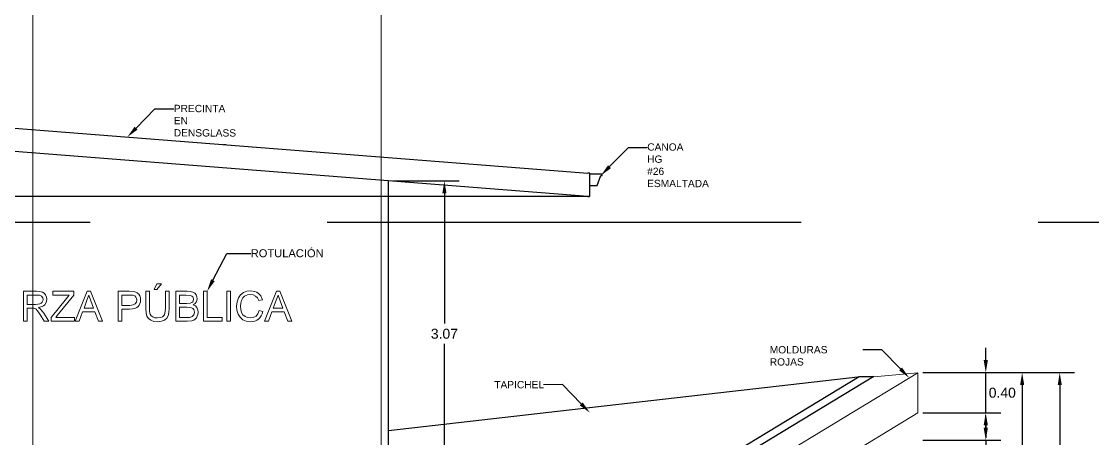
# Model space of a CAD drawing. Header units: inches. Extents: x -6 to 158, y 10 to 161.
# Drawn here: x 70.24 to 81, y 17.61 to 21.8 of the extents above; entities that cross this region are included whole.
import ezdxf
from ezdxf import colors
from ezdxf.entities.mleader import LeaderData, LeaderLine
from ezdxf.math import Vec2, Vec3

# ---------------------------------------------------------------- set-up
doc = ezdxf.new("R2010")
doc.units = ezdxf.units.IN
doc.header["$MEASUREMENT"] = 0
doc.linetypes.add('DASHED2', pattern=[9.525, 6.35, -3.175])
doc.linetypes.add('Grid Line', pattern=[22.225, 12.7, -3.175, 3.175, -3.175])
for name, color, linetype in [('2', 2, 'Continuous'), ('3', 3, 'Continuous'), ('6', 6, 'Continuous'), ('Dim', 2, 'Continuous'), ('Proy', 1, 'DASHED2'), ('TEXTO', 2, 'Continuous')]:
    doc.layers.add(name, color=color, linetype=linetype)
for name, color, linetype, lineweight in [('A-COLS', 3, 'Continuous', 9), ('A-GENM', 3, 'Continuous', 9), ('A-ROOF-OTLN', 132, 'Continuous', 18), ('S-GRID', 1, 'Continuous', 9)]:
    doc.layers.add(name, color=color, linetype=linetype, lineweight=lineweight)
doc.styles.add('style1', font='micross.ttf')
doc.dimstyles.new('1-50', dxfattribs={"dimscale": 0.05, "dimtxt": 2, "dimasz": 2.5, "dimexe": 3, "dimexo": 1, "dimgap": 1, "dimtad": 0, "dimtih": 1, "dimtoh": 1, "dimzin": 1, "dimdsep": 46, "dimtxsty": 'style1', "dimcen": 2.5, "dimclrd": 124, "dimclre": 124, "dimclrt": 1, "dimadec": 0, "dimazin": 0, "dimtfac": 1, "dimtmove": 2, "dimatfit": 3, "dimfxl": 1, "dimtolj": 1, "dimtzin": 0, "dimlwd": -1, "dimlwe": -1, "dimarcsym": 0})

# ---------------------------------------------------------------- blocks, each defined once
blk = doc.blocks.new('Pilares 9 - Pilares 9-1631277-Section 3')
at = {"layer": 'A-COLS'}
for p, q in [((18083, 3891), (19972, 5037)), ((19972, 5037), (19530, 4997)), ((19970, 4633), (19972, 5037)), ((19970, 4633), (18083, 3487)), ((17703, 3888), (18083, 3891)), ((18083, 3891), (18083, 3487)), ((18083, 3487), (17703, 3485))]:
    blk.add_line(p, q, dxfattribs=at)
blk = doc.blocks.new('*D515')
at = {"layer": 'Defpoints', "color": 0, "transparency": 16777216}
for p in [(79.25, 17.59), (79.248, 17.185), (79.931, 17.185)]:
    blk.add_point(p, dxfattribs=at)
at = {"layer": 'Dim', "color": 124, "transparency": 16777216}
for p, q in [((79.931, 17.715), (79.931, 17.84)), ((79.3, 17.59), (80.081, 17.59)), ((79.931, 17.59), (79.931, 17.185)), ((79.298, 17.185), (80.081, 17.185)), ((79.931, 17.06), (79.931, 16.935))]:
    blk.add_line(p, q, dxfattribs=at)
for points in [[(79.91, 17.715), (79.952, 17.715), (79.931, 17.59)], [(79.91, 17.06), (79.952, 17.06), (79.931, 17.185)]]:
    blk.add_solid(points, dxfattribs=at)
at = {"layer": 'Dim', "color": 1, "transparency": 16777216, "insert": (80.084, 17.387), "char_height": 0.1, "attachment_point": 5, "style": 'style1'}
blk.add_mtext('\\A1;0.40', dxfattribs=at)
blk = doc.blocks.new('*D516')
at = {"layer": 'Defpoints', "color": 0, "transparency": 16777216}
for p in [(79.25, 18.27), (79.931, 18.27), (79.248, 17.865)]:
    blk.add_point(p, dxfattribs=at)
at = {"layer": 'Dim', "color": 124, "transparency": 16777216}
for p, q in [((79.931, 18.395), (79.931, 18.52)), ((79.3, 18.27), (80.081, 18.27)), ((79.931, 17.865), (79.931, 18.27)), ((79.298, 17.865), (80.081, 17.865)), ((79.931, 17.74), (79.931, 17.615))]:
    blk.add_line(p, q, dxfattribs=at)
for points in [[(79.91, 18.395), (79.952, 18.395), (79.931, 18.27)], [(79.91, 17.74), (79.952, 17.74), (79.931, 17.865)]]:
    blk.add_solid(points, dxfattribs=at)
at = {"layer": 'Dim', "color": 1, "transparency": 16777216, "insert": (80.097, 18.067), "char_height": 0.1, "attachment_point": 5, "style": 'style1'}
blk.add_mtext('\\A1;0.40', dxfattribs=at)
blk = doc.blocks.new('*D517')
at = {"layer": 'Defpoints', "color": 0, "transparency": 16777216}
for p in [(73.931, 20.197), (74.491, 20.197), (73.931, 17.124)]:
    blk.add_point(p, dxfattribs=at)
at = {"layer": 'Dim', "color": 124, "transparency": 16777216}
for p, q in [((73.981, 20.197), (74.641, 20.197)), ((74.491, 20.072), (74.491, 18.762)), ((74.491, 17.249), (74.491, 18.559)), ((73.981, 17.124), (74.641, 17.124))]:
    blk.add_line(p, q, dxfattribs=at)
for points in [[(74.47, 20.072), (74.512, 20.072), (74.491, 20.197)], [(74.47, 17.249), (74.512, 17.249), (74.491, 17.124)]]:
    blk.add_solid(points, dxfattribs=at)
at = {"layer": 'Dim', "color": 1, "transparency": 16777216, "insert": (74.491, 18.66), "char_height": 0.1, "attachment_point": 5, "style": 'style1'}
blk.add_mtext('\\A1;3.07', dxfattribs=at)
blk = doc.blocks.new('*D410')
at = {"layer": 'Defpoints', "color": 0, "transparency": 16777216}
for p in [(79.931, 18.27), (80.297, 18.27), (79.931, 16.505)]:
    blk.add_point(p, dxfattribs=at)
at = {"layer": 'Dim', "color": 124, "transparency": 16777216}
for p, q in [((79.981, 18.27), (80.447, 18.27)), ((80.297, 18.145), (80.297, 17.489)), ((80.297, 16.63), (80.297, 17.286)), ((79.981, 16.505), (80.447, 16.505))]:
    blk.add_line(p, q, dxfattribs=at)
for points in [[(80.276, 18.145), (80.317, 18.145), (80.297, 18.27)], [(80.276, 16.63), (80.317, 16.63), (80.297, 16.505)]]:
    blk.add_solid(points, dxfattribs=at)
at = {"layer": 'Dim', "color": 1, "transparency": 16777216, "insert": (80.297, 17.387), "char_height": 0.1, "attachment_point": 5, "style": 'style1'}
blk.add_mtext('\\A1;1.76', dxfattribs=at)
blk = doc.blocks.new('*D411')
at = {"layer": 'Defpoints', "color": 0, "transparency": 16777216}
for p in [(80.297, 18.27), (80.34, 13.232), (80.674, 13.232)]:
    blk.add_point(p, dxfattribs=at)
at = {"layer": 'Dim', "color": 124, "transparency": 16777216}
for p, q in [((80.347, 18.27), (80.824, 18.27)), ((80.674, 18.145), (80.674, 15.853)), ((80.674, 13.357), (80.674, 15.649)), ((80.39, 13.232), (80.824, 13.232))]:
    blk.add_line(p, q, dxfattribs=at)
for points in [[(80.654, 18.145), (80.695, 18.145), (80.674, 18.27)], [(80.654, 13.357), (80.695, 13.357), (80.674, 13.232)]]:
    blk.add_solid(points, dxfattribs=at)
at = {"layer": 'Dim', "color": 1, "transparency": 16777216, "insert": (80.674, 15.751), "char_height": 0.1, "attachment_point": 5, "style": 'style1'}
blk.add_mtext('\\A1;5.04', dxfattribs=at)

msp = doc.modelspace()

# ---------------------------------------------------------------- linework, layer by layer
at = {"layer": '2'}
for p, q in [((78.645, 18.223), (73.931, 17.683)), ((76.832, 17.124), (78.659, 18.232)), ((78.807, 18.232), (76.981, 17.124)), ((78.659, 18.232), (78.807, 18.232)), ((78.807, 18.229), (78.807, 18.232))]:
    msp.add_line(p, q, dxfattribs=at)
at = {"layer": '3'}
for p, q in [((59.027, 21.598), (75.931, 20.276)), ((75.931, 20.041), (59.027, 21.362)), ((75.954, 20.276), (75.931, 20.276)), ((75.95, 20.276), (75.95, 20.041)), ((76.063, 20.264), (75.95, 20.264)), ((75.954, 20.264), (75.954, 20.276)), ((76.025, 20.151), (76.063, 20.251)), ((76.075, 20.264), (76.063, 20.264)), ((76.063, 20.251), (76.075, 20.251)), ((76.075, 20.251), (76.075, 20.264)), ((73.931, 17.115), (73.931, 20.197)), ((75.95, 20.151), (76.025, 20.151)), ((75.931, 20.041), (75.95, 20.041))]:
    msp.add_line(p, q, dxfattribs=at)
at = {"layer": '6'}
msp.add_line((75.95, 20.041), (59.027, 20.041), dxfattribs=at)
at = {"layer": 'A-GENM'}
for p, q in [((71.603, 19.163), (71.575, 19.106)), ((71.603, 19.106), (71.65, 19.163)), ((71.65, 19.163), (71.603, 19.163)), ((70.391, 19.088), (70.261, 19.088)), ((70.261, 19.088), (70.261, 18.786)), ((70.426, 19.086), (70.391, 19.088)), ((70.451, 19.079), (70.426, 19.086)), ((70.47, 19.068), (70.451, 19.079)), ((70.484, 19.051), (70.47, 19.068)), ((70.769, 19.088), (70.558, 19.088)), ((70.558, 19.088), (70.558, 19.05)), ((70.769, 19.05), (70.769, 19.088)), ((70.902, 19.088), (70.781, 18.786)), ((70.934, 19.088), (70.902, 19.088)), ((71.054, 18.786), (70.934, 19.088)), ((71.324, 19.088), (71.212, 19.088)), ((71.212, 19.088), (71.212, 18.786)), ((71.369, 19.085), (71.324, 19.088)), ((71.389, 19.079), (71.369, 19.085)), ((71.405, 19.071), (71.389, 19.079)), ((71.419, 19.058), (71.405, 19.071)), ((71.429, 19.041), (71.419, 19.058)), ((71.528, 19.088), (71.49, 19.088)), ((71.49, 19.088), (71.49, 18.914)), ((71.528, 18.915), (71.528, 19.088)), ((71.575, 19.106), (71.603, 19.106)), ((71.688, 19.088), (71.688, 18.915)), ((71.725, 19.088), (71.688, 19.088)), ((71.725, 18.914), (71.725, 19.088)), ((71.906, 19.088), (71.791, 19.088)), ((71.791, 19.088), (71.791, 18.786)), ((71.938, 19.085), (71.906, 19.088)), ((71.963, 19.079), (71.938, 19.085)), ((71.982, 19.067), (71.963, 19.079)), ((71.996, 19.051), (71.982, 19.067)), ((72.005, 19.033), (71.996, 19.051)), ((72.107, 19.088), (72.069, 19.088)), ((72.069, 19.088), (72.069, 18.786)), ((72.107, 18.824), (72.107, 19.088)), ((72.342, 19.088), (72.305, 19.088)), ((72.305, 19.088), (72.305, 18.786)), ((72.342, 18.786), (72.342, 19.088)), ((72.443, 19.052), (72.421, 19.021)), ((72.472, 19.074), (72.443, 19.052)), ((72.507, 19.088), (72.472, 19.074)), ((72.544, 19.092), (72.507, 19.088)), ((72.511, 19.051), (72.543, 19.055)), ((72.543, 19.055), (72.571, 19.051)), ((72.586, 19.086), (72.544, 19.092)), ((72.604, 19.079), (72.586, 19.086)), ((72.62, 19.069), (72.604, 19.079)), ((72.634, 19.056), (72.62, 19.069)), ((72.646, 19.041), (72.634, 19.056)), ((72.804, 19.088), (72.684, 18.786)), ((72.836, 19.088), (72.804, 19.088)), ((72.957, 18.786), (72.836, 19.088)), ((70.299, 18.956), (70.299, 19.05)), ((70.299, 19.05), (70.392, 19.05)), ((70.383, 18.956), (70.299, 18.956)), ((70.407, 18.957), (70.383, 18.956)), ((70.392, 19.05), (70.422, 19.047)), ((70.426, 18.961), (70.407, 18.957)), ((70.422, 19.047), (70.443, 19.037)), ((70.44, 18.968), (70.426, 18.961)), ((70.45, 18.978), (70.44, 18.968)), ((70.443, 19.037), (70.455, 19.022)), ((70.457, 18.99), (70.45, 18.978)), ((70.455, 19.022), (70.459, 19.004)), ((70.459, 19.004), (70.457, 18.99)), ((70.464, 18.941), (70.476, 18.951)), ((70.476, 18.951), (70.491, 18.975)), ((70.493, 19.029), (70.484, 19.051)), ((70.491, 18.975), (70.496, 19.005)), ((70.496, 19.005), (70.493, 19.029)), ((70.693, 19.014), (70.539, 18.825)), ((70.558, 19.05), (70.722, 19.05)), ((70.601, 18.843), (70.769, 19.05)), ((70.722, 19.05), (70.693, 19.014)), ((70.87, 18.918), (70.899, 18.999)), ((70.899, 18.999), (70.918, 19.05)), ((70.918, 19.05), (70.939, 18.992)), ((70.939, 18.992), (70.966, 18.918)), ((71.25, 18.946), (71.25, 19.05)), ((71.25, 19.05), (71.328, 19.05)), ((71.329, 18.946), (71.25, 18.946)), ((71.328, 19.05), (71.365, 19.047)), ((71.362, 18.95), (71.329, 18.946)), ((71.384, 18.96), (71.362, 18.95)), ((71.365, 19.047), (71.38, 19.041)), ((71.38, 19.041), (71.391, 19.03)), ((71.396, 18.977), (71.384, 18.96)), ((71.391, 19.03), (71.398, 19.016)), ((71.4, 18.999), (71.396, 18.977)), ((71.398, 19.016), (71.4, 18.999)), ((71.414, 18.935), (71.425, 18.949)), ((71.425, 18.949), (71.432, 18.965)), ((71.436, 19.022), (71.429, 19.041)), ((71.432, 18.965), (71.437, 18.982)), ((71.438, 19), (71.436, 19.022)), ((71.437, 18.982), (71.438, 19)), ((71.829, 18.965), (71.829, 19.05)), ((71.829, 19.05), (71.893, 19.05)), ((71.898, 18.965), (71.829, 18.965)), ((71.893, 19.05), (71.941, 19.046)), ((71.938, 18.968), (71.898, 18.965)), ((71.952, 18.974), (71.938, 18.968)), ((71.941, 19.046), (71.953, 19.04)), ((71.962, 18.982), (71.952, 18.974)), ((71.953, 19.04), (71.963, 19.031)), ((71.968, 18.993), (71.962, 18.982)), ((71.963, 19.031), (71.968, 19.02)), ((71.967, 18.951), (71.985, 18.963)), ((71.989, 18.94), (71.967, 18.951)), ((71.968, 19.02), (71.97, 19.007)), ((71.97, 19.007), (71.968, 18.993)), ((71.985, 18.963), (71.998, 18.978)), ((71.998, 18.978), (72.005, 18.995)), ((72.008, 19.013), (72.005, 19.033)), ((72.005, 18.995), (72.008, 19.013)), ((72.408, 18.983), (72.403, 18.939)), ((72.421, 19.021), (72.408, 18.983)), ((72.441, 18.939), (72.444, 18.968)), ((72.444, 18.968), (72.451, 18.995)), ((72.451, 18.995), (72.464, 19.02)), ((72.464, 19.02), (72.484, 19.038)), ((72.484, 19.038), (72.511, 19.051)), ((72.571, 19.051), (72.594, 19.04)), ((72.594, 19.04), (72.612, 19.021)), ((72.612, 19.021), (72.625, 18.994)), ((72.625, 18.994), (72.662, 19.003)), ((72.662, 19.003), (72.646, 19.041)), ((72.772, 18.918), (72.801, 18.999)), ((72.801, 18.999), (72.82, 19.05)), ((72.82, 19.05), (72.841, 18.992)), ((72.841, 18.992), (72.868, 18.918)), ((70.299, 18.786), (70.299, 18.918)), ((70.299, 18.918), (70.344, 18.918)), ((70.344, 18.918), (70.366, 18.917)), ((70.366, 18.917), (70.384, 18.91)), ((70.384, 18.91), (70.404, 18.89)), ((70.404, 18.89), (70.432, 18.849)), ((70.413, 18.923), (70.45, 18.933)), ((70.434, 18.907), (70.413, 18.923)), ((70.432, 18.849), (70.471, 18.786)), ((70.465, 18.868), (70.434, 18.907)), ((70.45, 18.933), (70.464, 18.941)), ((70.515, 18.786), (70.465, 18.868)), ((70.585, 18.824), (70.601, 18.843)), ((70.821, 18.786), (70.856, 18.88)), ((70.856, 18.88), (70.98, 18.88)), ((70.966, 18.918), (70.87, 18.918)), ((70.98, 18.88), (71.014, 18.786)), ((71.25, 18.786), (71.25, 18.909)), ((71.25, 18.909), (71.326, 18.909)), ((71.326, 18.909), (71.356, 18.91)), ((71.356, 18.91), (71.38, 18.915)), ((71.38, 18.915), (71.399, 18.924)), ((71.399, 18.924), (71.414, 18.935)), ((71.49, 18.914), (71.493, 18.871)), ((71.493, 18.871), (71.501, 18.838)), ((71.501, 18.838), (71.517, 18.814)), ((71.529, 18.881), (71.528, 18.915)), ((71.535, 18.858), (71.529, 18.881)), ((71.545, 18.841), (71.535, 18.858)), ((71.561, 18.829), (71.545, 18.841)), ((71.669, 18.839), (71.658, 18.83)), ((71.677, 18.851), (71.669, 18.839)), ((71.683, 18.868), (71.677, 18.851)), ((71.688, 18.915), (71.683, 18.868)), ((71.701, 18.817), (71.715, 18.842)), ((71.715, 18.842), (71.723, 18.873)), ((71.723, 18.873), (71.725, 18.914)), ((71.829, 18.824), (71.829, 18.927)), ((71.829, 18.927), (71.903, 18.927)), ((71.903, 18.927), (71.929, 18.926)), ((71.929, 18.926), (71.949, 18.922)), ((71.949, 18.922), (71.963, 18.916)), ((71.974, 18.85), (71.958, 18.834)), ((71.963, 18.916), (71.972, 18.905)), ((71.972, 18.905), (71.978, 18.891)), ((71.978, 18.862), (71.974, 18.85)), ((71.978, 18.891), (71.98, 18.876)), ((71.98, 18.876), (71.978, 18.862)), ((72.004, 18.923), (71.989, 18.94)), ((72.014, 18.901), (72.004, 18.923)), ((72.008, 18.836), (72.015, 18.855)), ((72.017, 18.876), (72.014, 18.901)), ((72.015, 18.855), (72.017, 18.876)), ((72.403, 18.939), (72.407, 18.898)), ((72.407, 18.898), (72.419, 18.859)), ((72.419, 18.859), (72.439, 18.826)), ((72.444, 18.904), (72.441, 18.939)), ((72.453, 18.874), (72.444, 18.904)), ((72.467, 18.85), (72.453, 18.874)), ((72.488, 18.833), (72.467, 18.85)), ((72.598, 18.838), (72.571, 18.824)), ((72.617, 18.861), (72.598, 18.838)), ((72.63, 18.893), (72.617, 18.861)), ((72.667, 18.884), (72.63, 18.893)), ((72.637, 18.822), (72.65, 18.84)), ((72.65, 18.84), (72.66, 18.86)), ((72.66, 18.86), (72.667, 18.884)), ((72.724, 18.786), (72.758, 18.88)), ((72.758, 18.88), (72.882, 18.88)), ((72.868, 18.918), (72.772, 18.918)), ((72.882, 18.88), (72.917, 18.786)), ((70.261, 18.786), (70.299, 18.786)), ((70.471, 18.786), (70.515, 18.786)), ((70.539, 18.825), (70.539, 18.786)), ((70.539, 18.786), (70.774, 18.786)), ((70.774, 18.824), (70.585, 18.824)), ((70.774, 18.786), (70.774, 18.824)), ((70.781, 18.786), (70.821, 18.786)), ((71.014, 18.786), (71.054, 18.786)), ((71.212, 18.786), (71.25, 18.786)), ((71.517, 18.814), (71.54, 18.796)), ((71.54, 18.796), (71.57, 18.785)), ((71.581, 18.822), (71.561, 18.829)), ((71.57, 18.785), (71.608, 18.781)), ((71.605, 18.819), (71.581, 18.822)), ((71.643, 18.824), (71.605, 18.819)), ((71.608, 18.781), (71.648, 18.786)), ((71.658, 18.83), (71.643, 18.824)), ((71.648, 18.786), (71.678, 18.798)), ((71.678, 18.798), (71.701, 18.817)), ((71.791, 18.786), (71.905, 18.786)), ((71.906, 18.824), (71.829, 18.824)), ((71.905, 18.786), (71.954, 18.791)), ((71.934, 18.825), (71.906, 18.824)), ((71.958, 18.834), (71.934, 18.825)), ((71.954, 18.791), (71.972, 18.798)), ((71.972, 18.798), (71.987, 18.807)), ((71.987, 18.807), (71.999, 18.819)), ((71.999, 18.819), (72.008, 18.836)), ((72.069, 18.786), (72.258, 18.786)), ((72.258, 18.824), (72.107, 18.824)), ((72.258, 18.786), (72.258, 18.824)), ((72.305, 18.786), (72.342, 18.786)), ((72.439, 18.826), (72.465, 18.801)), ((72.465, 18.801), (72.5, 18.786)), ((72.513, 18.823), (72.488, 18.833)), ((72.5, 18.786), (72.544, 18.781)), ((72.54, 18.819), (72.513, 18.823)), ((72.571, 18.824), (72.54, 18.819)), ((72.544, 18.781), (72.566, 18.783)), ((72.566, 18.783), (72.587, 18.788)), ((72.587, 18.788), (72.606, 18.796)), ((72.606, 18.796), (72.623, 18.808)), ((72.623, 18.808), (72.637, 18.822)), ((72.684, 18.786), (72.724, 18.786)), ((72.917, 18.786), (72.957, 18.786))]:
    msp.add_line(p, q, dxfattribs=at)
at = {"layer": 'A-ROOF-OTLN'}
for p, q in [((72.294, 20.563), (72.272, 20.563)), ((72.291, 20.561), (72.291, 20.563)), ((72.294, 20.561), (72.294, 20.563))]:
    msp.add_line(p, q, dxfattribs=at)
at = {"layer": 'Proy', "color": 253, "ltscale": 0.75}
msp.add_line((59.027, 19.782), (82.258, 19.782), dxfattribs=at)
at = {"layer": 'S-GRID', "color": 253, "linetype": 'Grid Line'}
for p, q in [((70.356, 13.232), (70.356, 23.438)), ((73.856, 13.232), (73.856, 23.438))]:
    msp.add_line(p, q, dxfattribs=at)

# ---------------------------------------------------------------- block references
at = {"layer": 'A-COLS', "xscale": 0.001, "yscale": 0.001, "zscale": 0.001}
msp.add_blockref('Pilares 9 - Pilares 9-1631277-Section 3', (59.277, 13.232), dxfattribs=at)

# ---------------------------------------------------------------- dimensions: what is measured, and where the dimension line sits
at = {"layer": 'Dim'}
for base, p1, p2, picture, middle in [((74.491, 20.197), (73.931, 17.124), (73.931, 20.197), '*D517', (74.491, 18.66)), ((80.2965, 18.2697), (79.9311, 16.5051), (79.9311, 18.2697), '*D410', (80.2965, 17.3874)), ((80.674, 13.232), (80.297, 18.27), (80.34, 13.232), '*D411', (80.674, 15.751))]:
    dim = msp.add_linear_dim(base=base, p1=p1, p2=p2, angle=90, dimstyle='1-50', override={"dimfxl": 1.25}, dxfattribs=at)
    dim.commit()
    dim.dimension.update_dxf_attribs({"geometry": picture, "text_midpoint": middle})
for base, p1, p2, picture, middle in [((79.9311, 18.2697), (79.2476, 17.8651), (79.2495, 18.2697), '*D516', (80.097, 18.0674)), ((79.9311, 17.1851), (79.2495, 17.5897), (79.2476, 17.1851), '*D515', (80.084, 17.3874))]:
    dim = msp.add_linear_dim(base=base, p1=p1, p2=p2, angle=90, dimstyle='1-50', override={"dimfxl": 1.25}, dxfattribs=at)
    dim.commit()
    dim.dimension.update_dxf_attribs({"geometry": picture, "text_midpoint": middle, "dimtype": 160})

# ---------------------------------------------------------------- leaders
at = {"layer": 'TEXTO'}
ml = msp.add_multileader_mtext('Standard', dxfattribs=at)
ml.set_content('{\\H0.91667x;\\C3;PRECINTA EN DENSGLASS}', color=256, style='style1')
ml.set_leader_properties(color=1, linetype='ByLayer', lineweight=-1)
ml.build(insert=Vec2(0, 0))
ml.multileader.update_dxf_attribs({"text_right_attachment_type": 2, "dogleg_length": 4.02, "arrow_head_size": 0.125, "scale": 0.05})
ctx = ml.context
ctx.base_point, ctx.scale, ctx.char_height, ctx.arrow_head_size, ctx.landing_gap_size, ctx.plane_origin, ctx.plane_x_axis, ctx.plane_y_axis = Vec3(71.772, 20.921), 0.05, 0.08, 0.125, 0, Vec3(70.616, 20.712), Vec3(0.999998, -0.001982), Vec3(0.001982, 0.999998)
ctx.right_attachment = 2
notes = []
notes.append((ctx, [(0, (1, 1, 0), (71.583, 20.921), (0.999998, -0.001982), 0.189, [(0, [(71.305, 20.638)], 0, [])])]))
ctx.mtext.insert, ctx.mtext.text_direction, ctx.mtext.rotation, ctx.mtext.width, ctx.mtext.flow_direction = Vec3(71.772, 20.962), Vec3(0.999998, -0.001982), 6.281204, 1.35024, 5
ml = msp.add_multileader_mtext('Standard', dxfattribs=at)
ml.set_content('{\\H0.91667x;\\C3;CANOA HG #26 ESMALTADA}', color=256, style='style1')
ml.set_leader_properties(color=1, linetype='ByLayer', lineweight=-1)
ml.build(insert=Vec2(0, 0))
ml.multileader.update_dxf_attribs({"text_right_attachment_type": 2, "dogleg_length": 4.02, "arrow_head_size": 0.125, "scale": 0.05})
ctx = ml.context
ctx.base_point, ctx.scale, ctx.char_height, ctx.arrow_head_size, ctx.landing_gap_size, ctx.plane_origin, ctx.plane_x_axis, ctx.plane_y_axis = Vec3(76.529, 20.534), 0.05, 0.08, 0.125, 0, Vec3(75.374, 20.325), Vec3(0.999998, -0.001982), Vec3(0.001982, 0.999998)
ctx.right_attachment = 2
notes.append((ctx, [(0, (1, 1, 0), (76.34, 20.534), (0.999998, -0.001982), 0.189, [(0, [(76.063, 20.251)], 0, [])])]))
ctx.mtext.insert, ctx.mtext.text_direction, ctx.mtext.rotation, ctx.mtext.width, ctx.mtext.flow_direction = Vec3(76.529, 20.575), Vec3(0.999998, -0.001982), 6.281204, 1.35024, 5
ml = msp.add_multileader_mtext('Standard', dxfattribs=at)
ml.set_content('{\\C3;ROTULACIÓN}', color=256, style='style1')
ml.set_leader_properties(color=1, linetype='ByLayer', lineweight=-1)
ml.build(insert=Vec2(0, 0))
ml.multileader.update_dxf_attribs({"text_right_attachment_type": 2, "dogleg_length": 4.02, "arrow_head_size": 0.125, "scale": 0.05})
ctx = ml.context
ctx.base_point, ctx.scale, ctx.char_height, ctx.arrow_head_size, ctx.landing_gap_size, ctx.plane_origin = Vec3(72.545, 19.469), 0.05, 0.08, 0.125, 0, Vec3(71.65, 19.818)
ctx.right_attachment = 2
notes.append((ctx, [(0, (1, 1, 0), (72.306, 19.469), (1, 0), 0.239, [(0, [(72.107, 19.088)], 0, [])])]))
ctx.mtext.insert, ctx.mtext.width, ctx.mtext.flow_direction = Vec3(72.545, 19.51), 0.91963, 5
ml = msp.add_multileader_mtext('Standard', dxfattribs=at)
ml.set_content('{\\H0.91667x;\\C3;MOLDURAS ROJAS}', color=256, style='style1')
ml.set_leader_properties(color=1, linetype='ByLayer', lineweight=-1)
ml.build(insert=Vec2(0, 0))
ml.multileader.update_dxf_attribs({"text_right_attachment_type": 2, "dogleg_length": 4.02, "arrow_head_size": 0.125, "scale": 0.05})
ctx = ml.context
ctx.base_point, ctx.scale, ctx.char_height, ctx.arrow_head_size, ctx.landing_gap_size, ctx.plane_origin, ctx.plane_x_axis, ctx.plane_y_axis = Vec3(77.76, 18.495), 0.05, 0.08, 0.125, 0, Vec3(79.851, 18.29), Vec3(0.999998, 0.001982), Vec3(-0.001982, 0.999998)
ctx.right_attachment = 2
notes.append((ctx, [(0, (1, 1, 0), (78.885, 18.5), (-0.999998, -0.001982), 0.189, [(0, [(79.162, 18.217)], 0, [])])]))
ctx.mtext.insert, ctx.mtext.text_direction, ctx.mtext.rotation, ctx.mtext.width, ctx.mtext.flow_direction = Vec3(77.76, 18.536), Vec3(0.999998, 0.001982), 0.001982, 1.35024, 5
ml = msp.add_multileader_mtext('Standard', dxfattribs=at)
ml.set_content('{\\H0.91667x;\\C3;TAPICHEL}', color=256, style='style1')
ml.set_leader_properties(color=1, linetype='ByLayer', lineweight=-1)
ml.build(insert=Vec2(0, 0))
ml.multileader.update_dxf_attribs({"text_right_attachment_type": 2, "dogleg_length": 4.02, "arrow_head_size": 0.125, "scale": 0.05})
ctx = ml.context
ctx.base_point, ctx.scale, ctx.char_height, ctx.arrow_head_size, ctx.landing_gap_size, ctx.plane_origin, ctx.plane_x_axis, ctx.plane_y_axis = Vec3(74.992, 18.145), 0.05, 0.08, 0.125, 0, Vec3(76.643, 17.939), Vec3(0.999998, 0.001982), Vec3(-0.001982, 0.999998)
ctx.right_attachment = 2
notes.append((ctx, [(0, (1, 1, 0), (75.677, 18.149), (-0.999998, -0.001982), 0.189, [(0, [(75.954, 17.865)], 0, [])])]))
ctx.mtext.insert, ctx.mtext.text_direction, ctx.mtext.rotation, ctx.mtext.width, ctx.mtext.flow_direction = Vec3(74.992, 18.185), Vec3(0.999998, 0.001982), 0.001982, 1.35024, 5
for ctx, leaders in notes:
    for number, flags, end, landing, length, lines in leaders:
        leader = LeaderData()
        leader.index, (leader.has_last_leader_line, leader.has_dogleg_vector, leader.attachment_direction) = number, flags
        leader.last_leader_point, leader.dogleg_vector, leader.dogleg_length = Vec3(end), Vec3(landing), length
        for number, points, colour, breaks in lines:
            line = LeaderLine()
            line.index, line.vertices, line.color, line.breaks = number, Vec3.list(points), colors.encode_raw_color(colour), breaks
            leader.lines.append(line)
        ctx.leaders.append(leader)

doc.saveas('drawing.dxf')
